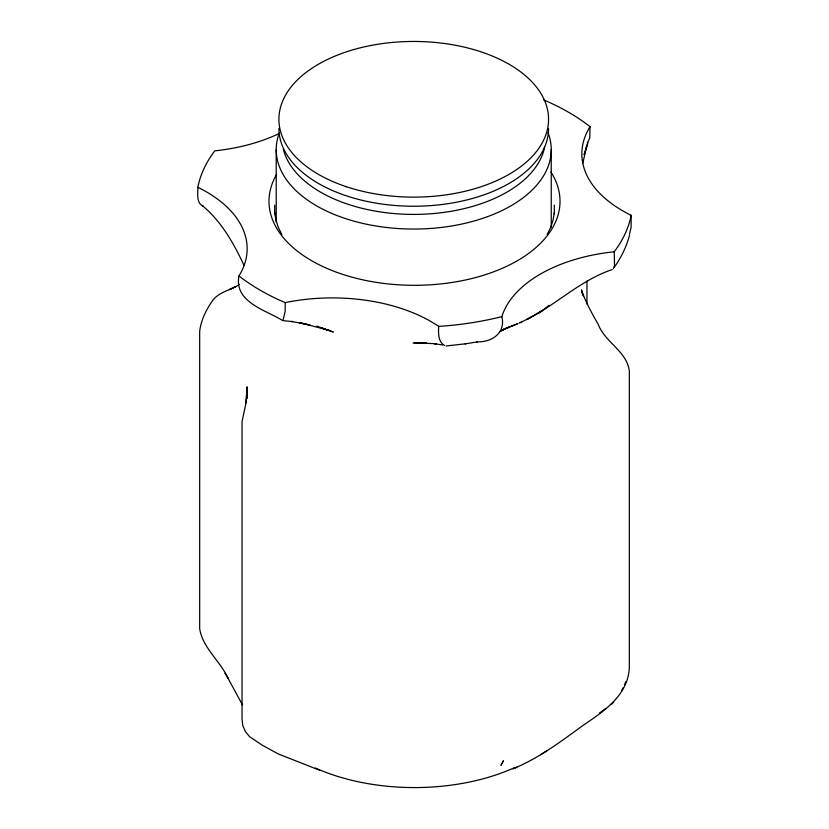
<?xml version="1.0" encoding="UTF-8"?>
<svg xmlns="http://www.w3.org/2000/svg" width="829" height="829" viewBox="0 0 829 829"><rect width="100%" height="100%" fill="white"/><g stroke="black" fill="none" stroke-linecap="round" stroke-linejoin="round"><path stroke-width="1.24" d="M279.663 133.272A139.386 80.475 0 0 1 214.784 150.837A218.006 125.863 0 0 0 197.851 187.302A139.386 80.475 0 0 1 238.949 275.922C233.882 302.253 265.933 310.036 282.969 320.73M247.156 398.438L247.156 386.78L245.664 404.676L242.037 421.588L242.037 718.816L242.762 725.51L245.446 731.686L249.695 736.794L262.244 745.167L278.243 753.934L319.994 770.379M246.565 398.303L247.104 391.837L246.099 402.925M582.746 163.427L587.015 144.868L584.238 154.557L588.02 142.661M554.3 212.556L553.098 219.986L550.725 227.322L547.192 234.493M629.46 235.415C626.455 246.752 621.201 257.436 614.476 267.021M283.01 320.481L285.176 311.082L285.176 302.626A218.006 125.863 0 0 1 238.949 275.922M584.238 154.557L584.642 153.168M629.512 234.255L631.097 227.26L631.149 215.302A139.386 80.475 0 0 1 590.051 126.682A218.006 125.863 0 0 0 543.824 99.977M516.84 767.198L512.923 768.846C537.99 758.597 559.917 742.338 581.606 726.422C602.424 712.08 627.439 696.598 629.325 668.371L629.325 371.174C627.18 351.465 604.932 342.367 598.206 324.326C592.124 313.953 586.549 303.259 582.02 292.109L583.626 296.119L583.056 294.678M621.47 691.137L622.993 687.873M624.413 684.816L625.957 681.5M613.377 268.658L614.527 265.456L614.216 251.767A218.006 125.863 0 0 0 631.149 215.302M587.253 143.137L589.761 138.132L590.051 126.682M545.13 308.398L549.088 305.29M610.9 704.546L613.657 702.432M599.491 713.085L605.667 708.494M544.135 309.186L537.72 313.631L542.218 310.626L526.539 319.6C556.197 304.792 580.362 280.233 612.185 269.58M540.56 754.742L547.275 750.546M499.607 331.714L503.037 329.776M239.519 284.409C231.053 290.119 219.726 291.632 213.084 299.911C206.473 309.176 200.96 319.973 199.675 331.424L199.675 628.641C202.608 647.977 220.296 660.982 228.12 678.423L225.063 673.335L225.364 673.842M530.985 317.3L519.514 322.958L522.218 321.683M500.934 330.875L504.965 328.947M509.369 326.978L502.954 329.838L518.042 323.559L503.566 329.144M476.685 342.004L477.328 341.9C491.97 342.201 505.939 332.885 501.825 316.626A139.386 80.475 0 0 1 614.216 251.767M446.075 345.973L465.732 343.786M465.204 343.88L477.328 341.9M426.324 342.781L413.101 343.04M415.92 342.999L425.609 342.988L414.231 342.791L436.241 343.745L434.147 343.62L442.479 344.999M284.067 320.782L292.751 321.621L291.528 321.434L310.046 325.061L299.611 322.647L329.362 330.398L323.3 328.667L333.31 331.994L321.818 327.973M316.74 326.066L324.315 328.978L321.579 327.921M203.519 206.317C195.893 203.126 198.038 193.737 197.851 187.302M444.427 345.465C437.919 341.641 438.386 332.875 438.665 326.388A139.386 80.475 0 0 0 285.176 302.626M202.836 206.058C221.571 221.726 233.778 243.457 243.995 265.29M227.768 677.842L242.514 705.013M281.808 234.493L278.275 227.322L275.902 219.986L274.7 212.556M582.652 293.673L581.512 289.86L581.844 292.16M586.963 281.01L586.963 304.067M554.3 205.095L554.3 214.079M551.244 149.666L551.244 227.219M276.223 149.666L276.223 222.048M274.7 205.095L274.7 214.079M548.052 132.65A137.51 79.387 0 0 1 413.733 229.053A137.51 79.387 0 0 1 279.414 132.65M544.653 147.013A131.78 76.081 0 0 1 415.899 214.4A131.78 76.081 0 0 1 283.383 149.5M548.56 128.391A134.826 77.843 0 0 1 413.733 206.234A134.826 77.843 0 0 1 278.907 128.391M501.825 316.626A218.006 125.863 0 0 1 438.665 326.388M513.721 768.017A162.246 93.677 0 0 1 315.279 768.017M550.902 172.028A145.521 84.019 0 0 1 416.832 285.3A145.521 84.019 0 0 1 276.544 174.567M503.41 760.908L501.079 765.136L503.41 760.908M235.591 286.616L229.633 289.559L235.591 286.616M346.325 186.701A134.826 77.843 0 0 0 548.56 119.293A134.826 77.843 0 0 0 346.325 51.875A134.826 77.843 0 0 0 346.325 186.701"/></g></svg>
